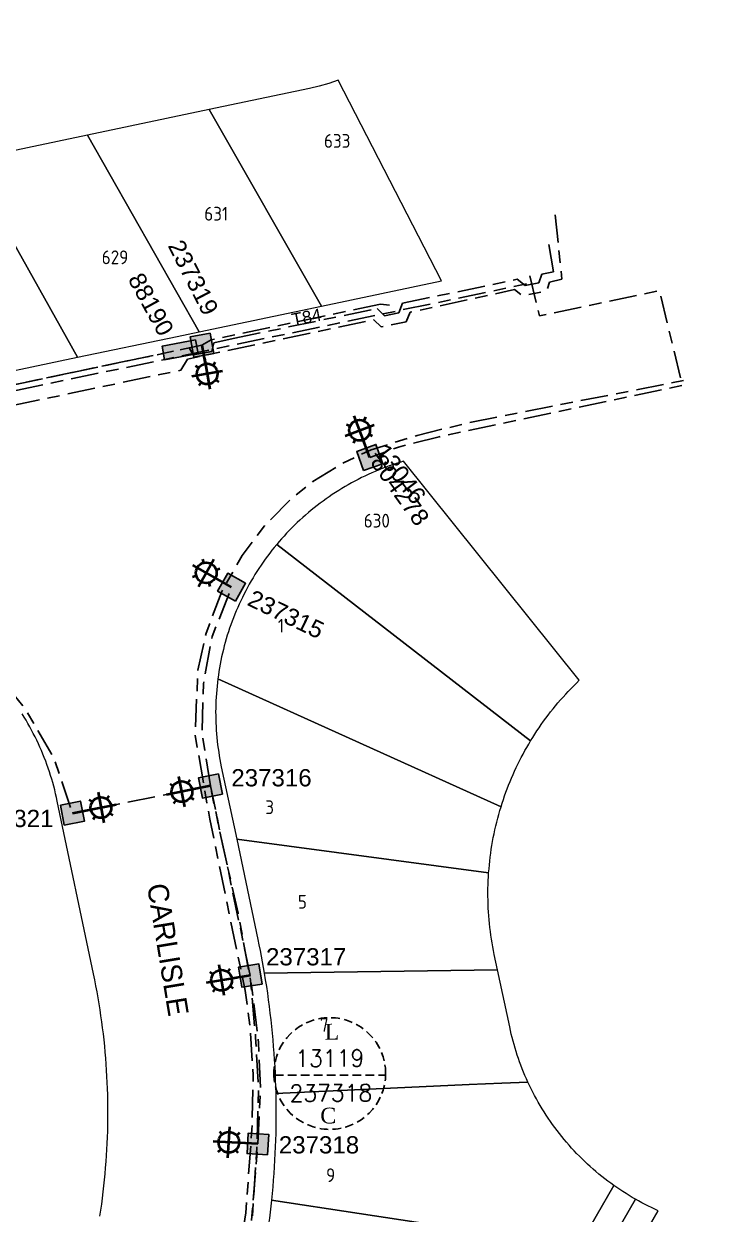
# Model space of a CAD drawing. Header units: metres. Extents: x 297818 to 299097, y 6264861 to 6266140.
# Drawn here: x 298268.8 to 298369.1, y 6265659.9 to 6265832.6 of the extents above; entities that cross this region are included whole.
import ezdxf
from ezdxf.enums import TextEntityAlignment as Align

# ---------------------------------------------------------------- set-up
doc = ezdxf.new("R2010")
doc.units = ezdxf.units.M
for name, pattern in [('Cable Exist UG', [8.2, 4, -1.2, 1.8, -1.2]), ('HIDDEN2', [0.1875, 0.125, -0.0625]), ('IECLCHAINA', [8.2, 4, -1.2, 1.8, -1.2])]:
    doc.linetypes.add(name, pattern=pattern)
doc.layers.get('0').update_dxf_attribs({"color": 6})
doc.layers.add('Cadastre Land Parcels_SP_EXT', color=9, linetype='Continuous', lineweight=5)
for name, color, linetype in [('Equip_SP_SL_EXT', 7, 'Continuous'), ('Mains_HV_EXT', 7, 'Continuous'), ('Mains_LV_EXT', 7, 'Continuous'), ('Mains_SL_EXT', 7, 'Continuous'), ('Notes', 7, 'Continuous'), ('Notes_SL_MISC', 7, 'Continuous'), ('SupportsUG_SP_LV_EXT', 7, 'Continuous'), ('SupportsUG_SP_LV_SL_EXT', 7, 'Continuous'), ('SupportsUG_SP_SL_EXT', 7, 'Continuous'), ('UG_Details_SP_MISC', 7, 'Continuous')]:
    doc.layers.add(name, color=color, linetype=linetype)
doc.styles.add('AR12', font='Simplex')
doc.styles.add('COLUMN_LABEL', font='arial.ttf')
doc.styles.add('iecARIAL', font='arial.ttf', dxfattribs={"height": 2})
doc.styles.add('iecDevPlan', font='isocp.shx', dxfattribs={"height": 1.8})
doc.styles.add('iecNAME', font='times.ttf')
doc.styles.add('ITALICT', font='ITALICT')
doc.styles.add('POLE_LABEL', font='arial.ttf')
doc.styles.get("Standard").update_dxf_attribs({"font": 'arial.ttf'})
doc.linetypes.add('Cable New UG', pattern='A,7,-0.25,["x",Standard,S=2,R=0,X=0.2,Y=-0.8],-2.1', length=9.35)

# ---------------------------------------------------------------- blocks, each defined once
blk = doc.blocks.new('COLUMN_EXT')
blk.add_hatch(color=256).paths.add_polyline_path([(-1.49, 1.48), (-1.49, -1.49), (1.48, -1.49), (1.48, 1.48)])
blk.add_lwpolyline([(-1.49, -1.49), (1.48, -1.49), (1.48, 1.48), (-1.49, 1.48)], close=True)
for tag, height, style, flags, p in [('ASSET_NUM', 2.5, 'COLUMN_LABEL', 8, (2, 2)), ('STRUCTURE_PLANT_NUMBER', 0.2, 'POLE_LABEL', 9, (1.81, 0.03)), ('STREET_CODE', 0.2, 'COLUMN_LABEL', 9, (1.81, -0.2))]:
    blk.add_attdef(tag, text='', height=height, dxfattribs=dict(style=style, flags=flags)).set_placement(p, align=Align.MIDDLE_LEFT)
at = {"flags": 9}
for tag, p in [('COLUMN_TYPE', (1.81, -0.4)), ('OWNED_BY', (1.81, -0.6)), ('STATE', (1.81, -0.8)), ('USAGE', (1.81, -1)), ('STREETNAME', (1.81, -1.6)), ('SUBURB', (1.81, -1.8)), ('LEGEND', (1.81, -1.2)), ('LOCATION', (1.81, -1.4)), ('NOTES', (1.81, -2))]:
    blk.add_attdef(tag, text='', height=0.2, dxfattribs=at).set_placement(p, align=Align.MIDDLE_LEFT)
at = {"flags": 1}
blk.add_attdef('Z', (1.81, -2.35), '', height=0.2, dxfattribs=at)
blk = doc.blocks.new('PILLAR_EXT')
blk.add_hatch(color=256).paths.add_polyline_path([(-2.475, 0.99), (-2.475, -0.99), (2.475, -0.99), (2.475, 0.99)])
blk.add_lwpolyline([(-2.475, -0.99), (2.475, -0.99), (2.475, 0.99), (-2.475, 0.99)], close=True)
at = {"style": 'iecARIAL', "flags": 8}
blk.add_attdef('ASSET_NUM', (1.5, 3.5), '', height=2.5, dxfattribs=at)
for tag, p, flags in [('OWNED_BY', (0, -0.2), 9), ('STATE', (0, -0.4), 9), ('SUPPORT_TYPE', (0, -0.6), 9), ('STREETNAME', (0, -1.8), 9), ('USAGE', (0, -0.8), 9), ('LEGEND', (0, -1), 9), ('LOCATION', (0, -1.2), 9), ('NOTES', (0, -1.4), 9), ('PARENT', (0, -1.6), 9), ('SUBURB', (0, -2), 1)]:
    blk.add_attdef(tag, p, '', height=0.2, dxfattribs=dict(flags=flags))
blk = doc.blocks.new('SL_LANTERN_EXT')
at = {"lineweight": 40}
for p, q in [((-1.46, 5.68), (-1.06, 5.28)), ((0, 1.97), (0, 6.47)), ((1.46, 5.68), (1.06, 5.28)), ((-2.25, 4.22), (2.25, 4.22)), ((-1.46, 2.76), (-1.06, 3.16)), ((0, 0), (0, 2.72)), ((1.46, 2.76), (1.06, 3.16))]:
    blk.add_line(p, q, dxfattribs=at)
blk.add_circle((0, 4.22), 1.5, dxfattribs=at)
at = {"style": 'iecARIAL', "flags": 8}
blk.add_attdef('ASSET_NUM', (1.5, 1.5), '', height=2.5, dxfattribs=at)
for tag, p, height, flags in [('OPERATING_VOLTAGE', (0.98, -1.65), 0.2, 9), ('ORIENTATION', (0.98, -1.85), 0.2, 9), ('CONSTRUCTED_VOLTAGE', (0.98, -0.65), 0.2, 9), ('CONTROL_TYPE', (0.98, -0.85), 0.2, 9), ('LANTERN_PURPOSE', (0.98, -1.05), 0.2, 9), ('LANTERN_TYPE', (0.98, -1.25), 0.2, 9), ('NO_PHASES', (0.98, -1.45), 0.2, 9), ('LNUMBER', (2.18, -3.25), 2.5, 8), ('OWNED_BY', (0.98, -2.05), 0.2, 9), ('STATE', (0.98, -2.25), 0.2, 9), ('USAGE', (0.98, -2.45), 0.2, 9), ('CEXIST', (0.98, -2.65), 0.2, 9), ('CNEW', (0.98, -2.85), 0.2, 9), ('CNUMBER', (0.98, -3.05), 0.2, 9), ('CREMOVE', (0.98, -3.25), 0.2, 9), ('CREPLACE', (0.98, -3.45), 0.2, 9), ('LKINGHEIGHT', (0.98, -3.65), 0.2, 9), ('LBRACKET', (0.98, -3.85), 0.2, 9), ('LBRACKETVOCAB', (0.98, -4.05), 0.2, 9), ('LCATEGORY', (0.98, -4.25), 0.2, 9), ('LCHARGE1', (0.98, -4.45), 0.2, 9), ('LCHARGE1PERCENT', (0.98, -4.65), 0.2, 9), ('LCHARGE2', (0.98, -4.85), 0.2, 9), ('LCHARGE2PERCENT', (0.98, -5.05), 0.2, 9), ('LCHARGE3', (0.98, -5.25), 0.2, 9), ('LCHARGE3PERCENT', (0.98, -5.45), 0.2, 9), ('LEXIST', (0.98, -5.65), 0.2, 9), ('LLAMP', (0.98, -5.85), 0.2, 9), ('LLAMPVOCAB', (0.98, -6.05), 0.2, 9), ('LMAST', (0.98, -6.25), 0.2, 9), ('LMASTVOCAB', (0.98, -6.45), 0.2, 9), ('LNEW', (0.98, -6.65), 0.2, 9), ('LANTNUMBER', (0.98, -6.85), 0.2, 9), ('LOUTREACH', (0.98, -7.25), 0.2, 9), ('LOUTREACHVOCAB', (0.98, -7.45), 0.2, 9), ('LRATECODE', (0.98, -7.65), 0.2, 9), ('LREMOVE', (0.98, -7.85), 0.2, 9), ('LREPLACE', (0.98, -8.05), 0.2, 9), ('LTYPE', (0.98, -8.25), 0.2, 9), ('LTYPEVOCAB', (0.98, -8.45), 0.2, 9), ('LEGEND', (0.98, -8.65), 0.2, 9), ('STREETNAME', (0.98, -9.25), 0.2, 9), ('SUBURB', (0.98, -9.45), 0.2, 1), ('LOCATION', (0.98, -8.85), 0.2, 9), ('NOTES', (0.98, -9.05), 0.2, 9)]:
    blk.add_attdef(tag, p, '', height=height, dxfattribs=dict(flags=flags))

msp = doc.modelspace()

# ---------------------------------------------------------------- linework, layer by layer
at = {"color": 2, "linetype": 'Cable New UG', "ltscale": 0.5}
msp.add_circle((298457.33, 6265500.67), 639.42, dxfattribs=at)
at = {"layer": 'Cadastre Land Parcels_SP_EXT', "linetype": 'Continuous'}
for points in [[(298329.4, 6265795.3), (298314.4, 6265824.4), (298313.04, 6265823.92), (298311.66, 6265823.51), (298310.24, 6265823.19), (298295.68, 6265820.12), (298312, 6265791.64), (298329.4, 6265795.3)], [(298312, 6265791.64), (298295.68, 6265820.12), (298278.04, 6265816.41), (298294.26, 6265787.91), (298312, 6265791.64)], [(298291.07, 6265787.24), (298294.26, 6265787.91), (298278.04, 6265816.41), (298260.61, 6265812.74), (298276.61, 6265784.2), (298291.07, 6265787.24)], [(298276.61, 6265784.2), (298260.61, 6265812.74), (298242.84, 6265809), (298259.2, 6265780.54), (298276.61, 6265784.2)], [(298342.62, 6265729.08), (298342.92, 6265729.55), (298343.23, 6265730.02), (298343.54, 6265730.49), (298343.86, 6265730.96), (298344.19, 6265731.42), (298344.52, 6265731.87), (298344.86, 6265732.32), (298345.21, 6265732.77), (298345.56, 6265733.21), (298345.91, 6265733.65), (298346.28, 6265734.08), (298346.64, 6265734.51), (298347.02, 6265734.93), (298347.4, 6265735.35), (298347.78, 6265735.76), (298348.17, 6265736.17), (298348.57, 6265736.57), (298348.97, 6265736.97), (298349.37, 6265737.36), (298323.88, 6265769.12), (298323.36, 6265768.97), (298322.84, 6265768.8), (298322.32, 6265768.63), (298321.81, 6265768.45), (298321.3, 6265768.26), (298320.79, 6265768.07), (298320.28, 6265767.86), (298319.78, 6265767.66), (298319.28, 6265767.44), (298318.78, 6265767.21), (298318.29, 6265766.98), (298317.8, 6265766.75), (298317.32, 6265766.5), (298316.83, 6265766.25), (298316.35, 6265765.99), (298315.88, 6265765.73), (298315.41, 6265765.45), (298314.94, 6265765.18), (298314.48, 6265764.89), (298314.02, 6265764.6), (298313.56, 6265764.3), (298313.11, 6265763.99), (298312.66, 6265763.68), (298312.22, 6265763.36), (298311.79, 6265763.04), (298311.35, 6265762.71), (298310.93, 6265762.37), (298310.5, 6265762.03), (298310.09, 6265761.68), (298309.67, 6265761.33), (298309.26, 6265760.97), (298308.86, 6265760.6), (298308.46, 6265760.23), (298308.07, 6265759.85), (298307.69, 6265759.47), (298307.31, 6265759.08), (298306.93, 6265758.68), (298306.56, 6265758.28), (298306.2, 6265757.88), (298305.84, 6265757.47), (298305.49, 6265757.05), (298342.32, 6265728.6), (298342.62, 6265729.08)], [(298338.19, 6265719.55), (298338.36, 6265720.07), (298338.54, 6265720.6), (298338.73, 6265721.12), (298338.92, 6265721.64), (298339.12, 6265722.15), (298339.33, 6265722.67), (298339.54, 6265723.18), (298339.76, 6265723.69), (298339.99, 6265724.19), (298340.22, 6265724.7), (298340.46, 6265725.19), (298340.71, 6265725.69), (298340.96, 6265726.18), (298341.22, 6265726.67), (298341.49, 6265727.16), (298341.76, 6265727.64), (298342.04, 6265728.12), (298342.32, 6265728.6), (298305.49, 6265757.05), (298305.14, 6265756.64), (298304.81, 6265756.22), (298304.48, 6265755.79), (298304.15, 6265755.36), (298303.84, 6265754.93), (298303.52, 6265754.49), (298303.22, 6265754.04), (298302.92, 6265753.6), (298302.62, 6265753.15), (298302.34, 6265752.69), (298302.06, 6265752.23), (298301.78, 6265751.77), (298301.52, 6265751.3), (298301.26, 6265750.83), (298301, 6265750.35), (298300.76, 6265749.88), (298300.51, 6265749.39), (298300.28, 6265748.91), (298300.05, 6265748.42), (298299.84, 6265747.93), (298299.62, 6265747.43), (298299.42, 6265746.94), (298299.22, 6265746.44), (298299.03, 6265745.93), (298298.84, 6265745.43), (298298.67, 6265744.92), (298298.5, 6265744.41), (298298.33, 6265743.89), (298298.18, 6265743.38), (298298.03, 6265742.86), (298297.89, 6265742.34), (298297.76, 6265741.82), (298297.63, 6265741.29), (298297.51, 6265740.77), (298297.4, 6265740.24), (298297.3, 6265739.71), (298297.2, 6265739.18), (298297.12, 6265738.65), (298297.04, 6265738.12), (298296.96, 6265737.59), (298338.02, 6265719.02), (298338.19, 6265719.55)], [(298336.28, 6265710.01), (298336.33, 6265710.58), (298336.39, 6265711.15), (298336.45, 6265711.72), (298336.53, 6265712.29), (298336.61, 6265712.86), (298336.7, 6265713.43), (298336.8, 6265714), (298336.9, 6265714.56), (298337.02, 6265715.12), (298337.14, 6265715.69), (298337.27, 6265716.25), (298337.4, 6265716.81), (298337.55, 6265717.36), (298337.7, 6265717.92), (298337.85, 6265718.47), (298338.02, 6265719.02), (298296.96, 6265737.59), (298296.9, 6265737.06), (298296.84, 6265736.53), (298296.79, 6265735.99), (298296.75, 6265735.46), (298296.71, 6265734.93), (298296.68, 6265734.39), (298296.66, 6265733.86), (298296.65, 6265733.33), (298296.64, 6265732.79), (298296.65, 6265732.26), (298296.66, 6265731.72), (298296.67, 6265731.19), (298296.7, 6265730.65), (298296.73, 6265730.12), (298296.77, 6265729.59), (298296.82, 6265729.05), (298296.87, 6265728.52), (298296.93, 6265727.99), (298297, 6265727.46), (298297.08, 6265726.93), (298297.17, 6265726.41), (298297.26, 6265725.88), (298297.36, 6265725.35), (298297.46, 6265724.83), (298299.69, 6265714.31), (298336.23, 6265709.44), (298336.28, 6265710.01)], [(298337.05, 6265697.61), (298336.94, 6265698.17), (298336.83, 6265698.72), (298336.73, 6265699.28), (298336.64, 6265699.84), (298336.56, 6265700.4), (298336.48, 6265700.96), (298336.41, 6265701.52), (298336.35, 6265702.09), (298336.29, 6265702.65), (298336.25, 6265703.21), (298336.21, 6265703.78), (298336.18, 6265704.34), (298336.15, 6265704.91), (298336.14, 6265705.48), (298336.13, 6265706.04), (298336.13, 6265706.61), (298336.13, 6265707.17), (298336.15, 6265707.74), (298336.17, 6265708.31), (298336.19, 6265708.87), (298336.23, 6265709.44), (298299.69, 6265714.31), (298302.75, 6265699.79), (298302.92, 6265698.98), (298303.09, 6265698.16), (298303.24, 6265697.34), (298303.4, 6265696.52), (298303.54, 6265695.7), (298303.69, 6265694.88), (298337.52, 6265695.4), (298337.05, 6265697.61)], [(298333.4, 6265678.75), (298338.14, 6265678.95), (298341.92, 6265679.1), (298341.7, 6265679.58), (298341.49, 6265680.07), (298341.29, 6265680.55), (298341.09, 6265681.04), (298340.9, 6265681.53), (298340.72, 6265682.03), (298340.54, 6265682.52), (298340.37, 6265683.02), (298340.21, 6265683.52), (298340.06, 6265684.03), (298339.91, 6265684.53), (298339.77, 6265685.04), (298339.63, 6265685.55), (298339.51, 6265686.06), (298339.39, 6265686.57), (298339.28, 6265687.09), (298337.52, 6265695.4), (298303.69, 6265694.88), (298303.84, 6265693.92), (298303.99, 6265692.96), (298304.14, 6265692), (298304.27, 6265691.03), (298304.4, 6265690.07), (298304.52, 6265689.1), (298304.63, 6265688.14), (298304.73, 6265687.17), (298304.83, 6265686.2), (298304.92, 6265685.23), (298305, 6265684.26), (298305.07, 6265683.29), (298305.14, 6265682.32), (298305.2, 6265681.35), (298305.25, 6265680.38), (298305.29, 6265679.41), (298305.32, 6265678.43), (298305.35, 6265677.46), (298333.4, 6265678.75)], [(298354.39, 6265664.11), (298353.94, 6265664.43), (298353.5, 6265664.75), (298353.07, 6265665.08), (298352.64, 6265665.42), (298352.21, 6265665.77), (298351.79, 6265666.12), (298351.38, 6265666.48), (298350.96, 6265666.84), (298350.56, 6265667.21), (298350.16, 6265667.58), (298349.77, 6265667.96), (298349.38, 6265668.35), (298348.99, 6265668.74), (298348.62, 6265669.14), (298348.25, 6265669.54), (298347.88, 6265669.95), (298347.52, 6265670.37), (298347.17, 6265670.78), (298346.82, 6265671.21), (298346.48, 6265671.64), (298346.14, 6265672.07), (298345.82, 6265672.51), (298345.49, 6265672.95), (298345.18, 6265673.4), (298344.87, 6265673.85), (298344.57, 6265674.31), (298344.27, 6265674.77), (298343.98, 6265675.24), (298343.7, 6265675.71), (298343.43, 6265676.18), (298343.16, 6265676.66), (298342.9, 6265677.14), (298342.64, 6265677.63), (298342.39, 6265678.12), (298342.15, 6265678.61), (298341.92, 6265679.1), (298338.14, 6265678.95), (298333.4, 6265678.75), (298305.35, 6265677.46), (298305.37, 6265676.49), (298305.38, 6265675.52), (298305.38, 6265674.55), (298305.38, 6265673.58), (298305.37, 6265672.62), (298305.35, 6265671.65), (298305.32, 6265670.68), (298305.29, 6265669.71), (298305.24, 6265668.74), (298305.19, 6265667.77), (298305.13, 6265666.8), (298305.07, 6265665.84), (298305, 6265664.87), (298304.91, 6265663.9), (298304.83, 6265662.94), (298304.73, 6265661.98), (298317.47, 6265660.04), (298349.27, 6265655.22), (298354.39, 6265664.11)], [(298357.52, 6265662.12), (298357.06, 6265662.38), (298356.6, 6265662.65), (298356.15, 6265662.93), (298355.71, 6265663.22), (298355.26, 6265663.51), (298354.82, 6265663.8), (298354.39, 6265664.11), (298349.27, 6265655.22), (298317.47, 6265660.04), (298304.73, 6265661.98), (298304.64, 6265661.1), (298304.54, 6265660.23), (298304.43, 6265659.36), (298304.32, 6265658.49), (298304.2, 6265657.62), (298304.07, 6265656.75), (298303.94, 6265655.88), (298301.99, 6265643.35), (298343.53, 6265637.85), (298357.52, 6265662.12)], [(298360.82, 6265660.44), (298360.34, 6265660.66), (298359.86, 6265660.89), (298359.39, 6265661.12), (298358.91, 6265661.36), (298358.44, 6265661.61), (298357.98, 6265661.86), (298357.52, 6265662.12), (298343.53, 6265637.85), (298301.99, 6265643.35), (298300.75, 6265635.34), (298299.23, 6265625.55), (298316.68, 6265623.1), (298337.58, 6265620.16), (298343.57, 6265630.55), (298360.82, 6265660.44)]]:
    msp.add_lwpolyline(points, close=True, dxfattribs=at)
msp.add_lwpolyline([(298279.86, 6265659.66), (298279.99, 6265660.53), (298280.12, 6265661.4), (298280.23, 6265662.28), (298280.34, 6265663.16), (298280.44, 6265664.04), (298280.53, 6265664.91), (298280.62, 6265665.79), (298280.69, 6265666.68), (298280.76, 6265667.56), (298280.82, 6265668.44), (298280.88, 6265669.32), (298280.92, 6265670.2), (298280.96, 6265671.09), (298280.99, 6265671.97), (298281.01, 6265672.85), (298281.02, 6265673.74), (298281.02, 6265674.62), (298281.02, 6265675.51), (298281.01, 6265676.39), (298280.99, 6265677.27), (298280.96, 6265678.16), (298280.93, 6265679.04), (298280.88, 6265679.92), (298280.83, 6265680.81), (298280.77, 6265681.69), (298280.7, 6265682.57), (298280.63, 6265683.45), (298280.55, 6265684.33), (298280.46, 6265685.21), (298280.36, 6265686.09), (298280.25, 6265686.96), (298280.13, 6265687.84), (298280.01, 6265688.72), (298279.88, 6265689.59), (298279.74, 6265690.46), (298279.6, 6265691.34), (298279.44, 6265692.21), (298279.28, 6265693.07), (298279.11, 6265693.94), (298278.93, 6265694.81), (298273.67, 6265719.85), (298273.67, 6265719.85), (298273.55, 6265720.39), (298273.43, 6265720.92), (298273.3, 6265721.46), (298273.16, 6265721.99), (298273.02, 6265722.52), (298272.87, 6265723.04), (298272.7, 6265723.57), (298272.54, 6265724.09), (298272.36, 6265724.61), (298272.18, 6265725.13), (298271.99, 6265725.64), (298271.79, 6265726.15), (298271.59, 6265726.66), (298271.37, 6265727.17), (298271.15, 6265727.67), (298270.93, 6265728.17), (298270.69, 6265728.66), (298270.45, 6265729.16), (298270.2, 6265729.65), (298269.95, 6265730.13), (298269.68, 6265730.61), (298269.41, 6265731.09), (298269.14, 6265731.56), (298268.85, 6265732.03), (298268.56, 6265732.5)], dxfattribs=at)
at = {"layer": 'Mains_HV_EXT', "linetype": 'Cable Exist UG'}
msp.add_lwpolyline([(298219.49, 6265769.36), (298341.74, 6265794.84)], dxfattribs=at)
at = {"layer": 'Mains_HV_EXT', "linetype": 'Cable Exist UG', "flags": 128}
msp.add_lwpolyline([(298296.78, 6265633.35), (298301.01, 6265660.16), (298301.9, 6265672.21), (298302.08, 6265680.14), (298301.63, 6265687.07), (298300.93, 6265692.39), (298299.29, 6265700.21), (298297.02, 6265711.32), (298295.79, 6265717.24), (298293.66, 6265729.43), (298294.07, 6265738.84), (298295.26, 6265744.22), (298297.54, 6265750.26), (298300.48, 6265755.46), (298303.73, 6265759.78), (298307.72, 6265763.79), (298310.74, 6265766.17), (298315.2, 6265768.92), (298319.18, 6265770.78), (298325.86, 6265772.87), (298333.72, 6265774.82), (298364.47, 6265780.82)], dxfattribs=at)
at = {"layer": 'Mains_LV_EXT', "linetype": 'Cable Exist UG'}
msp.add_lwpolyline([(298291.48, 6265785.28), (298292.79, 6265785.56), (298293.36, 6265784.54), (298296.07, 6265785.05), (298296.37, 6265786.31), (298299.2, 6265786.92), (298320.07, 6265791.28), (298321.13, 6265790.24), (298323.19, 6265790.66), (298323.72, 6265792.04), (298340.38, 6265795.51), (298341.53, 6265794.62), (298343.51, 6265795.02), (298343.92, 6265796.24), (298345.62, 6265796.6), (298344.93, 6265800.72)], dxfattribs=at)
at = {"layer": 'Mains_SL_EXT', "linetype": 'Cable Exist UG', "flags": 128}
for points in [[(298345.88, 6265804.84), (298346.86, 6265795.51), (298345.05, 6265795.08), (298344.63, 6265793.83), (298341.13, 6265793.14), (298339.98, 6265794.02), (298324.83, 6265790.73), (298324.29, 6265789.35), (298320.65, 6265788.61), (298319.6, 6265789.64), (298296.74, 6265784.86), (298292.58, 6265783.94), (298291.57, 6265782.33), (298242.49, 6265772.01), (298237.58, 6265774.04), (298203.82, 6265766.94), (298209.86, 6265749.73), (298205.93, 6265748.9), (298203.92, 6265745.57)], [(298342.19, 6265796.04), (298343.59, 6265790.2), (298360.99, 6265793.86), (298364.31, 6265780.13), (298329.05, 6265772.67), (298323.15, 6265771.19), (298318.99, 6265769.67)], [(298259.6, 6265778.58), (298294.66, 6265785.95)], [(298295.88, 6265722.04), (298294.66, 6265729.75), (298294.87, 6265736.86), (298296.14, 6265743.72), (298298.95, 6265750.88)], [(298260.28, 6265742.44), (298264.49, 6265738.77), (298269.01, 6265733.25), (298273.22, 6265726.03), (298275.87, 6265718.1)], [(298301.66, 6265694.55), (298295.88, 6265722.04)], [(298302.76, 6265670.13), (298303.14, 6265678.29), (298302.86, 6265684.79), (298301.66, 6265694.55)], [(298299.06, 6265637.58), (298301.77, 6265658.46), (298302.76, 6265670.13)]]:
    msp.add_lwpolyline(points, dxfattribs=at)
at = {"layer": 'Mains_SL_EXT', "linetype": 'Cable Exist UG'}
for points in [[(298321.87, 6265791.77), (298320.54, 6265791.91), (298295.98, 6265786.74), (298294.66, 6265785.95)], [(298295.88, 6265722.04), (298275.87, 6265718.1)]]:
    msp.add_lwpolyline(points, dxfattribs=at)
at = {"layer": 'Notes_SL_MISC', "linetype": 'HIDDEN2', "ltscale": 10}
msp.add_line((298305.25, 6265680.11), (298321.23, 6265680.11), dxfattribs=at)
msp.add_lwpolyline([(298305.09, 6265680.34, 1), (298321.29, 6265680.34, 1), (298305.09, 6265680.34)], format="xyb", dxfattribs=at)
at = {"layer": 'UG_Details_SP_MISC', "color": 7, "linetype": 'Cable Exist UG', "flags": 128}
for points in [[(298191.9, 6265764.18), (298259.26, 6265778.54), (298289.63, 6265784.89)], [(298188.92, 6265569.26), (298186.9, 6265572.72), (298186.6, 6265576.68), (298187.78, 6265579.94), (298189.45, 6265582.63), (298191.15, 6265585.77), (298192.58, 6265589.16), (298193.53, 6265592.57), (298194.55, 6265597.27), (298195.33, 6265602.34), (298196.25, 6265609.03), (298202.91, 6265650.46), (298203.54, 6265657.02), (298202.87, 6265662.75), (298201.89, 6265667.77), (298200.68, 6265673.24), (298199.34, 6265679.17), (298198.88, 6265683.25), (298199.27, 6265689.3), (298200.42, 6265693.79), (298202.55, 6265698.42), (298205.2, 6265702.55), (298207.92, 6265705.2), (298212.08, 6265708.28), (298216.11, 6265710.28), (298219.75, 6265711.46), (298223.03, 6265711.91), (298225.91, 6265712.11), (298230.64, 6265711.43), (298235.42, 6265709.43), (298239.29, 6265706.42), (298242.24, 6265702.16), (298244.02, 6265697.79), (298245.23, 6265692.16), (298246.47, 6265685.35), (298247.39, 6265680.66), (298247.59, 6265675.85), (298247.69, 6265672.95), (298247.33, 6265666.1), (298246.51, 6265659.95), (298245.39, 6265652.53), (298244.08, 6265645.06), (298248.56, 6265639.22), (298272.25, 6265635.55), (298298.16, 6265632.06), (298298.85, 6265637.5), (298301.81, 6265657.31), (298302.6, 6265669.57), (298302.87, 6265678.09), (298302.44, 6265685.56), (298301.7, 6265693.82), (298299.9, 6265703.59), (298297.73, 6265713.18), (298296.03, 6265721.23)]]:
    msp.add_lwpolyline(points, dxfattribs=at)

# ---------------------------------------------------------------- block references
at = {"layer": 'Equip_SP_SL_EXT'}
for p, rotation in [((298294.66, 6265785.95), 190.228494557921), ((298298.95, 6265750.88), 60.71742886361495), ((298295.88, 6265722.04), 101.2498951207774), ((298275.87, 6265718.1), 281.057638574716), ((298301.66, 6265694.55), 99.28710544022995), ((298302.76, 6265670.13), 86.67687335930384)]:
    msp.add_blockref('SL_LANTERN_EXT', p, dxfattribs=dict(at, rotation=rotation))
ref = msp.add_blockref('SL_LANTERN_EXT', (298318.99, 6265769.67), dxfattribs=dict(at, rotation=20.49724662528955))
ref.add_attrib('ASSET_NUM', '13046', dxfattribs={"layer": '0', "height": 2.5, "rotation": 306.9849, "style": 'iecARIAL'}).set_placement((298320.49, 6265771.17), align=Align.MIDDLE_LEFT)
at = {"layer": 'SupportsUG_SP_LV_EXT'}
ref = msp.add_blockref('PILLAR_EXT', (298291.48, 6265785.28), dxfattribs=dict(at, rotation=190.6939818409082))
ref.add_attrib('ASSET_NUM', '88190', dxfattribs={"layer": '0', "height": 2.5, "rotation": 298.7405, "style": 'iecARIAL'}).set_placement((298289.61, 6265787.63), align=Align.MIDDLE_RIGHT)
at = {"layer": 'SupportsUG_SP_LV_SL_EXT'}
ref = msp.add_blockref('COLUMN_EXT', (298294.66, 6265785.95), dxfattribs=dict(at, rotation=190.3855577503322))
ref.add_attrib('ASSET_NUM', '237319', dxfattribs={"layer": '0', "height": 2.5, "rotation": 297.0282, "style": 'COLUMN_LABEL'}).set_placement((298294.27, 6265789.68), align=Align.BOTTOM_RIGHT)
at = {"layer": 'SupportsUG_SP_SL_EXT'}
ref = msp.add_blockref('COLUMN_EXT', (298318.99, 6265769.67), dxfattribs=dict(at, rotation=19.62484490401716))
ref.add_attrib('ASSET_NUM', '804278', dxfattribs={"layer": '0', "height": 2.5, "rotation": 305.72, "style": 'COLUMN_LABEL'}).set_placement((298320.99, 6265770.42), align=Align.TOP_LEFT)
ref = msp.add_blockref('COLUMN_EXT', (298298.95, 6265750.88), dxfattribs=dict(at, rotation=60.71742886361495))
ref.add_attrib('ASSET_NUM', '237315', dxfattribs={"layer": '0', "height": 2.5, "rotation": 334.3129, "style": 'COLUMN_LABEL'}).set_placement((298302.14, 6265750.59), align=Align.TOP_LEFT)
ref = msp.add_blockref('COLUMN_EXT', (298295.88, 6265722.04), dxfattribs=dict(at, rotation=101.2498951207774))
ref.add_attrib('ASSET_NUM', '237316', dxfattribs={"layer": '0', "height": 2.5, "style": 'COLUMN_LABEL'}).set_placement((298298.91, 6265724.48), align=Align.TOP_LEFT)
ref = msp.add_blockref('COLUMN_EXT', (298275.87, 6265718.1), dxfattribs=dict(at, rotation=281.057638574716))
ref.add_attrib('ASSET_NUM', '237321', dxfattribs={"layer": '0', "height": 2.5, "style": 'COLUMN_LABEL'}).set_placement((298273.12, 6265718.58), align=Align.TOP_RIGHT)
ref = msp.add_blockref('COLUMN_EXT', (298301.66, 6265694.55), dxfattribs=dict(at, rotation=99.28710544022995))
ref.add_attrib('ASSET_NUM', '237317', dxfattribs={"layer": '0', "height": 2.5, "style": 'COLUMN_LABEL'}).set_placement((298303.94, 6265698.52), align=Align.TOP_LEFT)
ref = msp.add_blockref('COLUMN_EXT', (298302.76, 6265670.13), dxfattribs=dict(at, rotation=86.67687335930384))
ref.add_attrib('ASSET_NUM', '237318', dxfattribs={"layer": '0', "height": 2.5, "style": 'COLUMN_LABEL'}).set_placement((298305.8, 6265671.25), align=Align.TOP_LEFT)

# ---------------------------------------------------------------- texts
at = {"layer": 'Cadastre Land Parcels_SP_EXT', "style": 'iecDevPlan'}
for s, p in [('633', (298312.35, 6265814.58)), ('631', (298294.99, 6265804.02)), ('629', (298280.12, 6265797.7)), ('630', (298318.11, 6265759.51)), ('1', (298305.66, 6265744.28)), ('3', (298303.84, 6265717.96)), ('5', (298308.57, 6265704.25)), ('7', (298311.76, 6265686.38)), ('9', (298312.65, 6265664.59))]:
    msp.add_text(s, height=2, dxfattribs=at).set_placement(p)
at = {"layer": 'Mains_LV_EXT'}
msp.add_text('T84', height=1.8, rotation=10.7694, dxfattribs=at).set_placement((298307.85, 6265788.74))
at = {"layer": 'Notes', "insert": (298289.7, 6265698.31), "char_height": 3, "attachment_point": 5, "rotation": 279.3388, "style": 'ITALICT'}
msp.add_mtext('{\\fStylus BT|b0|i0|c0|p34;CARLISLE      }', dxfattribs=at)
at = {"layer": 'Notes_SL_MISC', "linetype": 'IECLCHAINA', "lineweight": 0, "style": 'iecNAME'}
for s, p in [('L', (298312.45, 6265685.25)), ('C', (298311.82, 6265673.09))]:
    msp.add_text(s, height=2.29, rotation=0.4193, dxfattribs=at).set_placement(p)
at = {"layer": 'Notes_SL_MISC', "lineweight": 0, "style": 'AR12', "width": 0.948629}
for s, p in [('13119', (298313.2, 6265680.59, 35.97)), ('237318', (298313.36, 6265675.55, 35.97))]:
    msp.add_text(s, height=2.454, rotation=0.3904, dxfattribs=at).set_placement(p, align=Align.BOTTOM_CENTER)

doc.saveas('drawing.dxf')
